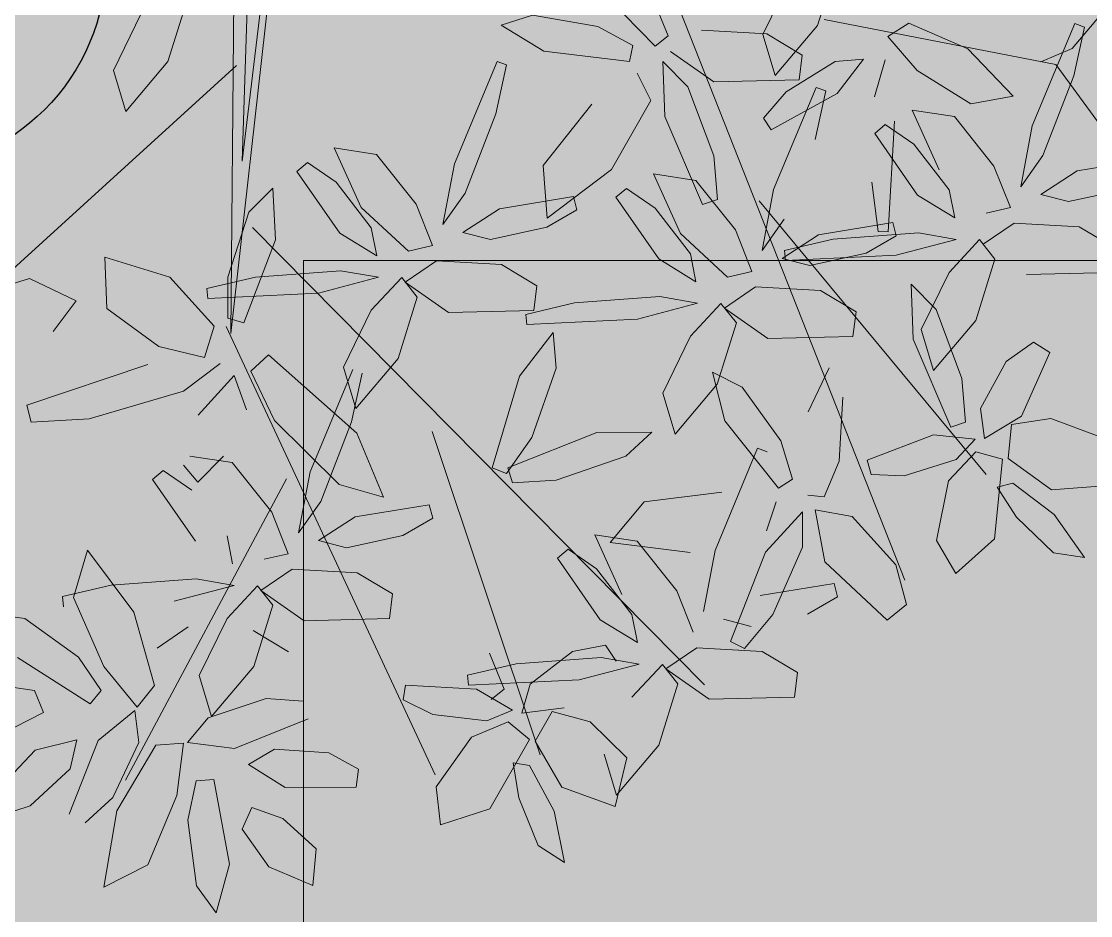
# Model space of a CAD drawing. Header units: metres. Extents: x 349703 to 349913, y 9282546 to 9282694.
# Drawn here: x 349798.981 to 349800.098, y 9282625.033 to 9282625.967 of the extents above; entities that cross this region are included whole.
import ezdxf

# ---------------------------------------------------------------- set-up
doc = ezdxf.new("R2010")
doc.units = ezdxf.units.M
doc.header["$LTSCALE"] = 0.25
for name, color, linetype, lineweight in [('AREA-VERDE', 3, 'CONTINUOUS', 9), ('ARQ-FONDO', 253, 'CONTINUOUS', 9), ('LLORAD-SIMB', 1, 'CONTINUOUS', 25)]:
    doc.layers.add(name, color=color, linetype=linetype, lineweight=lineweight)

# ---------------------------------------------------------------- blocks, each defined once
blk = doc.blocks.new('ARR2')
at = {"layer": 'ARQ-FONDO', "lineweight": 5}
for p, q in [((2740.9216, 1213.7321), (2740.9402, 1214.2786)), ((2740.9114, 1214.2586), (2740.9047, 1213.4719)), ((2740.9849, 1214.2535), (2740.9216, 1213.7321)), ((2740.9047, 1213.4719), (2740.9909, 1214.2402)), ((2741.5062, 1214.1534), (2741.9224, 1213.0996)), ((2741.8191, 1214.0294), (2741.7904, 1213.9369)), ((2741.7079, 1213.9233), (2741.7499, 1214.0095)), ((2741.4573, 1213.9959), (2741.5452, 1213.9058)), ((2740.8386, 1213.9751), (2740.8098, 1213.8825)), ((2741.5648, 1213.9214), (2741.5429, 1213.9756)), ((2742.2411, 1213.9814), (2742.1749, 1213.9023)), ((2740.7273, 1213.869), (2740.7693, 1213.9551)), ((2741.3603, 1213.9527), (2741.3126, 1213.9375)), ((2741.4588, 1213.9356), (2741.3603, 1213.9527)), ((2741.3126, 1213.9375), (2741.3773, 1213.8979)), ((2741.7904, 1213.9369), (2741.7265, 1213.8614)), ((2741.8003, 1213.9461), (2742.1503, 1213.8779)), ((2741.8967, 1213.9201), (2741.9283, 1213.9402)), ((2741.9283, 1213.9402), (2742.0173, 1213.9018)), ((2742.1146, 1213.7855), (2742.179, 1213.9399)), ((2742.179, 1213.9399), (2742.1934, 1213.9346)), ((2741.5118, 1213.9069), (2741.4588, 1213.9356)), ((2741.5452, 1213.9058), (2741.5648, 1213.9214)), ((2741.7138, 1213.9242), (2741.6155, 1213.9298)), ((2741.7265, 1213.8614), (2741.7079, 1213.9233)), ((2741.7673, 1213.8923), (2741.7138, 1213.9242)), ((2742.1934, 1213.9346), (2742.1774, 1213.861)), ((2741.5065, 1213.8825), (2741.5118, 1213.9069)), ((2741.9409, 1213.8692), (2741.8967, 1213.9201)), ((2741.3773, 1213.8979), (2741.5065, 1213.8825)), ((2741.5686, 1213.8977), (2741.634, 1213.8519)), ((2741.7628, 1213.8551), (2741.7673, 1213.8923)), ((2742.0173, 1213.9018), (2742.0857, 1213.8304)), ((2742.1749, 1213.9023), (2742.1278, 1213.8821)), ((2740.9133, 1213.8764), (2740.0653, 1213.1056)), ((2740.8098, 1213.8825), (2740.746, 1213.807)), ((2741.2422, 1213.7283), (2741.3067, 1213.8826)), ((2741.321, 1213.8774), (2741.305, 1213.8037)), ((2741.3067, 1213.8826), (2741.321, 1213.8774)), ((2741.557, 1213.8823), (2741.56, 1213.7993)), ((2741.5947, 1213.8441), (2741.557, 1213.8823)), ((2741.7429, 1213.8367), (2741.817, 1213.8824)), ((2741.817, 1213.8824), (2741.86, 1213.8862)), ((2741.86, 1213.8862), (2741.8199, 1213.834)), ((2741.8766, 1213.8293), (2741.8925, 1213.8851)), ((2742.1503, 1213.8779), (2742.336, 1213.6237)), ((2740.746, 1213.807), (2740.7273, 1213.869)), ((2741.5181, 1213.8651), (2741.5386, 1213.8235)), ((2742.0221, 1213.8184), (2741.9409, 1213.8692)), ((2742.1774, 1213.861), (2742.1308, 1213.7408)), ((2741.6338, 1213.7401), (2741.5947, 1213.8441)), ((2741.634, 1213.8519), (2741.7628, 1213.8551)), ((2741.7241, 1213.6891), (2741.7885, 1213.8435)), ((2741.7885, 1213.8435), (2741.8029, 1213.8382)), ((2741.5386, 1213.8235), (2741.4794, 1213.7197)), ((2741.7089, 1213.7968), (2741.7429, 1213.8367)), ((2741.8199, 1213.834), (2741.7205, 1213.7795)), ((2741.8029, 1213.8382), (2741.7869, 1213.7646)), ((2742.0857, 1213.8304), (2742.0221, 1213.8184)), ((2741.3763, 1213.7255), (2741.4497, 1213.818)), ((2741.9332, 1213.8093), (2741.9972, 1213.7995)), ((2741.9739, 1213.7192), (2741.9332, 1213.8093)), ((2741.305, 1213.8037), (2741.2584, 1213.6836)), ((2741.56, 1213.7993), (2741.6169, 1213.6665)), ((2741.7205, 1213.7795), (2741.7089, 1213.7968)), ((2741.9067, 1213.7925), (2741.8973, 1213.6255)), ((2741.9972, 1213.7995), (2742.0569, 1213.7245)), ((2741.8768, 1213.7739), (2741.8927, 1213.7873)), ((2741.8927, 1213.7873), (2741.9359, 1213.7577)), ((2742.0972, 1213.6935), (2742.1146, 1213.7855)), ((2741.9414, 1213.6808), (2741.8768, 1213.7739)), ((2741.0609, 1213.7521), (2741.1248, 1213.7423)), ((2741.1016, 1213.662), (2741.0609, 1213.7521)), ((2741.9359, 1213.7577), (2741.9892, 1213.6888)), ((2741.0044, 1213.7167), (2741.0204, 1213.7301)), ((2741.0204, 1213.7301), (2741.0635, 1213.7005)), ((2741.1248, 1213.7423), (2741.1845, 1213.6673)), ((2741.2248, 1213.6363), (2741.2422, 1213.7283)), ((2741.6393, 1213.674), (2741.6338, 1213.7401)), ((2742.1308, 1213.7408), (2742.0972, 1213.6935)), ((2742.1826, 1213.7175), (2742.2945, 1213.7358)), ((2741.0691, 1213.6236), (2741.0044, 1213.7167)), ((2741.3824, 1213.6459), (2741.3763, 1213.7255)), ((2741.4794, 1213.7197), (2741.3824, 1213.6459)), ((2741.5427, 1213.713), (2741.6067, 1213.7031)), ((2741.5834, 1213.6229), (2741.5427, 1213.713)), ((2742.0569, 1213.7245), (2742.0816, 1213.6619)), ((2742.1274, 1213.6816), (2742.1826, 1213.7175)), ((2741.0635, 1213.7005), (2741.1168, 1213.6316)), ((2741.6067, 1213.7031), (2741.6664, 1213.6282)), ((2741.882, 1213.6257), (2741.8726, 1213.7005)), ((2740.9321, 1213.655), (2740.9682, 1213.6913)), ((2740.9682, 1213.6913), (2740.9723, 1213.6134)), ((2741.2584, 1213.6836), (2741.2248, 1213.6363)), ((2741.3103, 1213.6603), (2741.4221, 1213.6786)), ((2741.4221, 1213.6786), (2741.4273, 1213.6584)), ((2741.4862, 1213.6775), (2741.5022, 1213.6909)), ((2741.5022, 1213.6909), (2741.5454, 1213.6613)), ((2741.7067, 1213.5971), (2741.7241, 1213.6891)), ((2741.9976, 1213.6464), (2741.9414, 1213.6808)), ((2741.9892, 1213.6888), (2741.9976, 1213.6464)), ((2742.1693, 1213.671), (2742.1274, 1213.6816)), ((2742.2544, 1213.6894), (2742.1693, 1213.671)), ((2741.1728, 1213.5962), (2741.1016, 1213.662)), ((2741.1845, 1213.6673), (2741.2093, 1213.6047)), ((2741.5509, 1213.5844), (2741.4862, 1213.6775)), ((2741.6169, 1213.6665), (2741.6393, 1213.674)), ((2741.7026, 1213.6723), (2742.0451, 1213.2589)), ((2740.9002, 1213.5569), (2740.9321, 1213.655)), ((2741.2551, 1213.6244), (2741.3103, 1213.6603)), ((2741.4273, 1213.6584), (2741.382, 1213.6322)), ((2741.5454, 1213.6613), (2741.5987, 1213.5924)), ((2742.0816, 1213.6619), (2742.0451, 1213.6534)), ((2740.9374, 1213.632), (2741.6198, 1212.9417)), ((2741.1168, 1213.6316), (2741.1252, 1213.5892)), ((2741.382, 1213.6322), (2741.2969, 1213.6137)), ((2741.7402, 1213.6445), (2741.7067, 1213.5971)), ((2741.7921, 1213.6211), (2741.904, 1213.6395)), ((2741.904, 1213.6395), (2741.9092, 1213.6193)), ((2742.0873, 1213.6387), (2742.0404, 1213.6066)), ((2742.1856, 1213.6331), (2742.0873, 1213.6387)), ((2742.2391, 1213.6012), (2742.1856, 1213.6331)), ((2741.1252, 1213.5892), (2741.0691, 1213.6236)), ((2741.2969, 1213.6137), (2741.2551, 1213.6244)), ((2741.6546, 1213.5571), (2741.5834, 1213.6229)), ((2741.6664, 1213.6282), (2741.6911, 1213.5655)), ((2741.7369, 1213.5853), (2741.7921, 1213.6211)), ((2741.7408, 1213.5971), (2741.8142, 1213.6143)), ((2741.8142, 1213.6143), (2741.9427, 1213.6239)), ((2741.9092, 1213.6193), (2741.8639, 1213.593)), ((2741.8973, 1213.6255), (2741.882, 1213.6257)), ((2741.9999, 1213.614), (2741.9093, 1213.5901)), ((2741.9427, 1213.6239), (2741.9999, 1213.614)), ((2740.9723, 1213.6134), (2740.9243, 1213.4881)), ((2741.2093, 1213.6047), (2741.1728, 1213.5962)), ((2741.9892, 1213.5642), (2742.0351, 1213.6136)), ((2742.0351, 1213.6136), (2742.0584, 1213.5842)), ((2740.7145, 1213.5871), (2740.7177, 1213.5098)), ((2740.8127, 1213.5568), (2740.7145, 1213.5871)), ((2741.215, 1213.5814), (2741.168, 1213.5493)), ((2741.3132, 1213.5759), (2741.215, 1213.5814)), ((2741.607, 1213.55), (2741.5509, 1213.5844)), ((2741.5987, 1213.5924), (2741.607, 1213.55)), ((2741.7788, 1213.5746), (2741.7369, 1213.5853)), ((2741.7423, 1213.5819), (2741.7408, 1213.5971)), ((2741.9093, 1213.5901), (2741.7423, 1213.5819)), ((2741.8639, 1213.593), (2741.7788, 1213.5746)), ((2742.0584, 1213.5842), (2742.0297, 1213.4917)), ((2740.9418, 1213.5571), (2741.0703, 1213.5667)), ((2741.0703, 1213.5667), (2741.1275, 1213.5568)), ((2741.3667, 1213.544), (2741.3132, 1213.5759)), ((2741.6911, 1213.5655), (2741.6546, 1213.5571)), ((2740.6007, 1213.5547), (2740.485, 1213.5199)), ((2740.6711, 1213.5211), (2740.6007, 1213.5547)), ((2740.8793, 1213.4831), (2740.8127, 1213.5568)), ((2740.8685, 1213.5399), (2740.9418, 1213.5571)), ((2740.9003, 1213.4949), (2740.9002, 1213.5569)), ((2741.1275, 1213.5568), (2741.037, 1213.5329)), ((2741.1168, 1213.507), (2741.1627, 1213.5563)), ((2741.1627, 1213.5563), (2741.1861, 1213.527)), ((2741.168, 1213.5493), (2741.2335, 1213.5036)), ((2741.9472, 1213.4781), (2741.9892, 1213.5642)), ((2742.1058, 1213.5608), (2742.2346, 1213.5639)), ((2740.8699, 1213.5247), (2740.8685, 1213.5399)), ((2741.037, 1213.5329), (2740.8699, 1213.5247)), ((2741.3622, 1213.5067), (2741.3667, 1213.544)), ((2741.6968, 1213.5423), (2741.6499, 1213.5102)), ((2741.7951, 1213.5367), (2741.6968, 1213.5423)), ((2741.8486, 1213.5048), (2741.7951, 1213.5367)), ((2741.9318, 1213.5462), (2741.9348, 1213.4632)), ((2741.9696, 1213.508), (2741.9318, 1213.5462)), ((2740.6365, 1213.4749), (2740.6711, 1213.5211)), ((2741.1861, 1213.527), (2741.1573, 1213.4344)), ((2741.3503, 1213.5007), (2741.4237, 1213.518)), ((2741.4237, 1213.518), (2741.5522, 1213.5276)), ((2741.6094, 1213.5176), (2741.5188, 1213.4937)), ((2741.5522, 1213.5276), (2741.6094, 1213.5176)), ((2741.5987, 1213.4679), (2741.6446, 1213.5172)), ((2741.6446, 1213.5172), (2741.6679, 1213.4879)), ((2740.7177, 1213.5098), (2740.7962, 1213.4524)), ((2741.0748, 1213.4209), (2741.1168, 1213.507)), ((2741.2335, 1213.5036), (2741.3622, 1213.5067)), ((2741.3517, 1213.4855), (2741.3503, 1213.5007)), ((2741.6499, 1213.5102), (2741.7153, 1213.4644)), ((2741.844, 1213.4676), (2741.8486, 1213.5048)), ((2742.0086, 1213.404), (2741.9696, 1213.508)), ((2740.9243, 1213.4881), (2740.9003, 1213.4949)), ((2741.5188, 1213.4937), (2741.3517, 1213.4855)), ((2741.6679, 1213.4879), (2741.6391, 1213.3953)), ((2742.0297, 1213.4917), (2741.9658, 1213.4162)), ((2740.865, 1213.4358), (2740.8793, 1213.4831)), ((2740.8976, 1213.4825), (2741.2131, 1212.8057)), ((2741.3916, 1213.4732), (2741.3406, 1213.4076)), ((2741.396, 1213.4197), (2741.3916, 1213.4732)), ((2741.9658, 1213.4162), (2741.9472, 1213.4781)), ((2740.7962, 1213.4524), (2740.865, 1213.4358)), ((2741.5567, 1213.3817), (2741.5987, 1213.4679)), ((2741.7153, 1213.4644), (2741.844, 1213.4676)), ((2741.9348, 1213.4632), (2741.9917, 1213.3304)), ((2742.1166, 1213.4588), (2742.0752, 1213.4296)), ((2742.1413, 1213.4433), (2742.1166, 1213.4588)), ((2740.9615, 1213.4397), (2740.9349, 1213.4152)), ((2741.095, 1213.3213), (2740.9615, 1213.4397)), ((2742.0982, 1213.3471), (2742.1413, 1213.4433)), ((2740.7793, 1213.4252), (2740.5966, 1213.3638)), ((2740.8332, 1213.3848), (2740.8888, 1213.4267)), ((2741.0935, 1213.3589), (2741.0748, 1213.4209)), ((2741.1573, 1213.4344), (2741.0935, 1213.3589)), ((2741.8081, 1213.4202), (2741.7762, 1213.3538)), ((2742.0752, 1213.4296), (2742.0366, 1213.3588)), ((2740.8555, 1213.3486), (2740.9097, 1213.4086)), ((2740.9097, 1213.4086), (2740.9282, 1213.3565)), ((2740.9349, 1213.4152), (2740.9708, 1213.3404)), ((2741.0243, 1213.2631), (2741.0888, 1213.4174)), ((2741.1031, 1213.4122), (2741.0871, 1213.3385)), ((2741.3406, 1213.4076), (2741.2992, 1213.2692)), ((2741.3593, 1213.3148), (2741.396, 1213.4197)), ((2741.632, 1213.4135), (2741.6504, 1213.3399)), ((2741.6767, 1213.3909), (2741.632, 1213.4135)), ((2742.0141, 1213.3379), (2742.0086, 1213.404)), ((2741.6391, 1213.3953), (2741.5753, 1213.3198)), ((2741.735, 1213.3098), (2741.6767, 1213.3909)), ((2740.6909, 1213.3429), (2740.8332, 1213.3848)), ((2741.5753, 1213.3198), (2741.5567, 1213.3817)), ((2741.823, 1213.2793), (2741.8287, 1213.3759)), ((2740.5966, 1213.3638), (2740.6033, 1213.3383)), ((2742.0366, 1213.3588), (2742.0428, 1213.3136)), ((2740.6033, 1213.3383), (2740.6909, 1213.3429)), ((2740.9708, 1213.3404), (2741.0681, 1213.2439)), ((2741.6504, 1213.3399), (2741.7318, 1213.2384)), ((2742.0428, 1213.3136), (2742.0982, 1213.3471)), ((2742.1426, 1213.3436), (2742.0835, 1213.3346)), ((2742.2155, 1213.3166), (2742.1426, 1213.3436)), ((2741.0871, 1213.3385), (2741.0405, 1213.2184)), ((2741.2088, 1213.3241), (2741.3717, 1212.8358)), ((2741.5403, 1213.3232), (2741.4573, 1213.3225)), ((2741.501, 1213.2866), (2741.5403, 1213.3232)), ((2741.9917, 1213.3304), (2742.0141, 1213.3379)), ((2742.0835, 1213.3346), (2742.0784, 1213.2833)), ((2741.135, 1213.2246), (2741.095, 1213.3213)), ((2741.3211, 1213.2606), (2741.3593, 1213.3148)), ((2741.4573, 1213.3225), (2741.3229, 1213.2693)), ((2741.7527, 1213.2522), (2741.735, 1213.3098)), ((2741.9658, 1213.3187), (2741.8656, 1213.2806)), ((2742.0284, 1213.3123), (2741.9658, 1213.3187)), ((2741.9997, 1213.2816), (2742.0284, 1213.3123)), ((2741.6357, 1213.1444), (2741.7001, 1213.2988)), ((2741.7001, 1213.2988), (2741.7145, 1213.2935)), ((2742.0296, 1213.2933), (2741.9882, 1213.2496)), ((2742.0698, 1213.282), (2742.0296, 1213.2933)), ((2740.843, 1213.2869), (2740.9069, 1213.2771)), ((2740.8937, 1213.2867), (2740.8547, 1213.2477)), ((2740.9069, 1213.2771), (2740.9666, 1213.2021)), ((2741.396, 1213.2504), (2741.501, 1213.2866)), ((2741.8006, 1213.2254), (2741.823, 1213.2793)), ((2741.8656, 1213.2806), (2741.8714, 1213.2591)), ((2741.9212, 1213.2569), (2741.9997, 1213.2816)), ((2742.0575, 1213.1617), (2742.0698, 1213.282)), ((2742.0784, 1213.2833), (2742.1438, 1213.2359)), ((2740.7865, 1213.2514), (2740.8025, 1213.2649)), ((2740.8025, 1213.2649), (2740.8457, 1213.2353)), ((2740.8547, 1213.2477), (2740.833, 1213.273)), ((2741.007, 1213.171), (2741.0243, 1213.2631)), ((2741.2992, 1213.2692), (2741.3211, 1213.2606)), ((2741.3229, 1213.2693), (2741.3298, 1213.2467)), ((2741.8714, 1213.2591), (2741.9212, 1213.2569)), ((2740.9887, 1213.2525), (2740.7458, 1212.7974)), ((2740.8512, 1213.1584), (2740.7865, 1213.2514)), ((2741.0681, 1213.2439), (2741.135, 1213.2246)), ((2741.3298, 1213.2467), (2741.396, 1213.2504)), ((2741.7318, 1213.2384), (2741.7527, 1213.2522)), ((2741.9882, 1213.2496), (2741.9701, 1213.1593)), ((2742.0617, 1213.2399), (2742.0856, 1213.246)), ((2742.0856, 1213.246), (2742.148, 1213.1986)), ((2742.1438, 1213.2359), (2742.2292, 1213.2425)), ((2741.5289, 1213.2177), (2741.6461, 1213.2322)), ((2741.7757, 1213.2279), (2741.8006, 1213.2254)), ((2742.0909, 1213.1949), (2742.0617, 1213.2399)), ((2741.0405, 1213.2184), (2741.007, 1213.171)), ((2741.0924, 1213.1951), (2741.2042, 1213.2134)), ((2741.2042, 1213.2134), (2741.2095, 1213.1932)), ((2741.4775, 1213.1566), (2741.5289, 1213.2177)), ((2741.7279, 1213.2179), (2741.7133, 1213.1739)), ((2740.9666, 1213.2021), (2740.9914, 1213.1395)), ((2741.0372, 1213.1592), (2741.0924, 1213.1951)), ((2741.7677, 1213.2029), (2741.7117, 1213.1416)), ((2741.7678, 1213.1492), (2741.7677, 1213.2029)), ((2741.7868, 1213.2057), (2741.8014, 1213.1273)), ((2741.8427, 1213.1958), (2741.7868, 1213.2057)), ((2741.9089, 1213.1229), (2741.8427, 1213.1958)), ((2742.1469, 1213.141), (2742.0909, 1213.1949)), ((2742.148, 1213.1986), (2742.1936, 1213.1338)), ((2741.2095, 1213.1932), (2741.1642, 1213.167)), ((2740.899, 1213.1664), (2740.9073, 1213.124)), ((2741.1642, 1213.167), (2741.0791, 1213.1485)), ((2741.4543, 1213.1682), (2741.5183, 1213.1584)), ((2741.495, 1213.0781), (2741.4543, 1213.1682)), ((2741.9995, 1213.1096), (2742.0575, 1213.1617)), ((2741.0791, 1213.1485), (2741.0372, 1213.1592)), ((2741.3979, 1213.1328), (2741.4138, 1213.1462)), ((2741.4138, 1213.1462), (2741.457, 1213.1166)), ((2741.5984, 1213.1413), (2741.4775, 1213.1566)), ((2741.5183, 1213.1584), (2741.578, 1213.0834)), ((2741.7228, 1213.0476), (2741.7678, 1213.1492)), ((2741.9701, 1213.1593), (2741.9995, 1213.1096)), ((2740.6882, 1213.1446), (2740.667, 1213.0735)), ((2740.7584, 1213.0511), (2740.6882, 1213.1446)), ((2740.9914, 1213.1395), (2740.9549, 1213.131)), ((2741.4625, 1213.0397), (2741.3979, 1213.1328)), ((2741.6183, 1213.0524), (2741.6357, 1213.1444)), ((2741.7117, 1213.1416), (2741.6592, 1213.007)), ((2742.1936, 1213.1338), (2742.1469, 1213.141)), ((2740.9971, 1213.1162), (2740.9502, 1213.0841)), ((2741.0954, 1213.1107), (2740.9971, 1213.1162)), ((2741.457, 1213.1166), (2741.5103, 1213.0477)), ((2741.8014, 1213.1273), (2741.8954, 1213.0393)), ((2741.9247, 1213.0627), (2741.9089, 1213.1229)), ((2740.724, 1213.0919), (2740.8524, 1213.1015)), ((2740.8524, 1213.1015), (2740.9096, 1213.0916)), ((2741.1488, 1213.0788), (2741.0954, 1213.1107)), ((2740.6506, 1213.0747), (2740.724, 1213.0919)), ((2740.9096, 1213.0916), (2740.8191, 1213.0677)), ((2740.899, 1213.0418), (2740.9448, 1213.0911)), ((2740.9448, 1213.0911), (2740.9682, 1213.0618)), ((2740.9502, 1213.0841), (2741.0156, 1213.0384)), ((2741.578, 1213.0834), (2741.6027, 1213.0208)), ((2741.7037, 1213.0764), (2741.8156, 1213.0947)), ((2741.8156, 1213.0947), (2741.8208, 1213.0745)), ((2740.652, 1213.0595), (2740.6506, 1213.0747)), ((2740.667, 1213.0735), (2740.7129, 1212.9693)), ((2741.1443, 1213.0415), (2741.1488, 1213.0788)), ((2741.8208, 1213.0745), (2741.7755, 1213.0483)), ((2740.7896, 1212.9404), (2740.7584, 1213.0511)), ((2740.9682, 1213.0618), (2740.9394, 1212.9692)), ((2741.8954, 1213.0393), (2741.9247, 1213.0627)), ((2740.5936, 1213.0419), (2740.5432, 1213.0483)), ((2740.6745, 1212.9832), (2740.5936, 1213.0419)), ((2740.857, 1212.9557), (2740.899, 1213.0418)), ((2741.0156, 1213.0384), (2741.1443, 1213.0415)), ((2741.5187, 1213.0053), (2741.4625, 1213.0397)), ((2741.5103, 1213.0477), (2741.5187, 1213.0053)), ((2741.6904, 1213.0298), (2741.6486, 1213.0405)), ((2741.6804, 1212.9966), (2741.7228, 1213.0476)), ((2740.8403, 1213.0291), (2740.7934, 1212.997)), ((2740.992, 1212.9916), (2740.9385, 1213.0235)), ((2741.4703, 1213.0015), (2741.4206, 1212.9917)), ((2741.4866, 1212.9773), (2741.4703, 1213.0015)), ((2741.6592, 1213.007), (2741.6804, 1212.9966)), ((2741.3172, 1212.935), (2741.2954, 1212.9893)), ((2741.4206, 1212.9917), (2741.3566, 1212.9426)), ((2741.6084, 1212.9976), (2741.5615, 1212.9655)), ((2741.7067, 1212.992), (2741.6084, 1212.9976)), ((2741.7602, 1212.9601), (2741.7067, 1212.992)), ((2740.5828, 1212.983), (2740.6923, 1212.9126)), ((2740.7087, 1212.9332), (2740.6745, 1212.9832)), ((2740.7129, 1212.9693), (2740.7635, 1212.9079)), ((2740.9394, 1212.9692), (2740.8756, 1212.8937)), ((2741.2619, 1212.956), (2741.3353, 1212.9732)), ((2741.3353, 1212.9732), (2741.4638, 1212.9828)), ((2741.521, 1212.9729), (2741.4304, 1212.949)), ((2741.4638, 1212.9828), (2741.521, 1212.9729)), ((2741.5103, 1212.9231), (2741.5562, 1212.9724)), ((2741.5562, 1212.9724), (2741.5795, 1212.9431)), ((2740.8756, 1212.8937), (2740.857, 1212.9557)), ((2741.2634, 1212.9408), (2741.2619, 1212.956)), ((2741.5615, 1212.9655), (2741.627, 1212.9197)), ((2741.7557, 1212.9228), (2741.7602, 1212.9601)), ((2740.6081, 1212.9329), (2740.5392, 1212.9429)), ((2740.7635, 1212.9079), (2740.7896, 1212.9404)), ((2741.1686, 1212.9408), (2741.1651, 1212.9188)), ((2741.2755, 1212.9348), (2741.1686, 1212.9408)), ((2741.4304, 1212.949), (2741.2634, 1212.9408)), ((2741.3566, 1212.9426), (2741.3439, 1212.8989)), ((2741.5795, 1212.9431), (2741.5508, 1212.8505)), ((2740.6218, 1212.8999), (2740.6081, 1212.9329)), ((2740.6923, 1212.9126), (2740.7087, 1212.9332)), ((2740.9578, 1212.9208), (2740.8705, 1212.8919)), ((2741.014, 1212.917), (2740.9578, 1212.9208)), ((2741.3302, 1212.9035), (2741.2755, 1212.9348)), ((2741.2977, 1212.9194), (2741.3172, 1212.935)), ((2741.627, 1212.9197), (2741.7557, 1212.9228)), ((2741.1651, 1212.9188), (2741.2097, 1212.8965)), ((2741.2914, 1212.8872), (2741.3302, 1212.9035)), ((2741.3439, 1212.8989), (2741.4081, 1212.9069)), ((2740.5775, 1212.8772), (2740.6218, 1212.8999)), ((2740.7598, 1212.9027), (2740.7043, 1212.8577)), ((2740.7656, 1212.8544), (2740.7598, 1212.9027)), ((2740.8705, 1212.8919), (2740.8394, 1212.8545)), ((2740.9103, 1212.8452), (2741.0214, 1212.8902)), ((2741.2097, 1212.8965), (2741.2914, 1212.8872)), ((2741.3896, 1212.9015), (2741.3641, 1212.8567)), ((2741.4472, 1212.8857), (2741.3896, 1212.9015)), ((2741.3235, 1212.8857), (2741.2679, 1212.8626)), ((2741.3556, 1212.859), (2741.3235, 1212.8857)), ((2741.5028, 1212.8314), (2741.4472, 1212.8857)), ((2740.6723, 1212.8587), (2740.6091, 1212.8428)), ((2740.7043, 1212.8577), (2740.6605, 1212.7461)), ((2740.6623, 1212.8146), (2740.6723, 1212.8587)), ((2741.2679, 1212.8626), (2741.2147, 1212.7875)), ((2741.2955, 1212.7542), (2741.3556, 1212.859)), ((2741.3641, 1212.8567), (2741.4045, 1212.7868)), ((2740.6091, 1212.8428), (2740.5356, 1212.7647)), ((2740.7265, 1212.7712), (2740.7656, 1212.8544)), ((2740.7916, 1212.8502), (2740.7328, 1212.7514)), ((2740.8331, 1212.8536), (2740.7916, 1212.8502)), ((2740.8233, 1212.7747), (2740.8331, 1212.8536)), ((2740.8394, 1212.8545), (2740.9103, 1212.8452)), ((2740.9705, 1212.8444), (2740.9316, 1212.8213)), ((2741.0525, 1212.8388), (2740.9705, 1212.8444)), ((2741.0974, 1212.8143), (2741.0525, 1212.8388)), ((2741.5508, 1212.8505), (2741.4869, 1212.7751)), ((2741.3311, 1212.8239), (2741.3554, 1212.8197)), ((2741.3395, 1212.7709), (2741.3311, 1212.8239)), ((2741.4869, 1212.7751), (2741.4683, 1212.837)), ((2741.4852, 1212.7581), (2741.5028, 1212.8314)), ((2740.6018, 1212.7589), (2740.6623, 1212.8146)), ((2740.9316, 1212.8213), (2740.9865, 1212.7864)), ((2741.0939, 1212.7868), (2741.0974, 1212.8143)), ((2741.3554, 1212.8197), (2741.3931, 1212.751)), ((2740.8525, 1212.7964), (2740.8398, 1212.7372)), ((2740.8788, 1212.7987), (2740.8525, 1212.7964)), ((2740.9029, 1212.6708), (2740.8788, 1212.7987)), ((2740.7793, 1212.6696), (2740.8233, 1212.7747)), ((2740.9865, 1212.7864), (2741.0939, 1212.7868)), ((2741.2147, 1212.7875), (2741.2213, 1212.7302)), ((2741.4045, 1212.7868), (2741.4852, 1212.7581)), ((2740.5532, 1212.7432), (2740.6018, 1212.7589)), ((2740.685, 1212.733), (2740.7265, 1212.7712)), ((2741.3688, 1212.6988), (2741.3395, 1212.7709)), ((2740.7328, 1212.7514), (2740.7132, 1212.6361)), ((2740.9364, 1212.7563), (2740.922, 1212.7236)), ((2740.9834, 1212.7398), (2740.9364, 1212.7563)), ((2741.2213, 1212.7302), (2741.2955, 1212.7542)), ((2741.3931, 1212.751), (2741.4085, 1212.6733)), ((2740.8398, 1212.7372), (2740.8528, 1212.6381)), ((2741.0335, 1212.6938), (2740.9834, 1212.7398)), ((2740.922, 1212.7236), (2740.9621, 1212.6668)), ((2741.0286, 1212.6386), (2741.0335, 1212.6938)), ((2741.4085, 1212.6733), (2741.3688, 1212.6988)), ((2740.7132, 1212.6361), (2740.7793, 1212.6696)), ((2740.8828, 1212.5972), (2740.9029, 1212.6708)), ((2740.9621, 1212.6668), (2741.0286, 1212.6386)), ((2740.8528, 1212.6381), (2740.8828, 1212.5972))]:
    blk.add_line(p, q, dxfattribs=at)

msp = doc.modelspace()

# ---------------------------------------------------------------- hatches: boundary and pattern name
at = {"layer": 'AREA-VERDE', "lineweight": 0, "true_color": 0xc4e4b2, "transparency": 33554687}
h = msp.add_hatch(color=3, dxfattribs=at)
h.dxf.hatch_style = 1
h.paths.add_polyline_path([(349810.3413, 9282626.7246), (349798.276, 9282626.717), (349798.276, 9282620.7718), (349810.3413, 9282620.7795)])
h.paths.add_polyline_path([(349799.276, 9282625.717), (349809.6931, 9282625.717), (349809.6931, 9282621.7718), (349799.276, 9282621.7718)], flags=16)
at = {"layer": 'AREA-VERDE', "lineweight": 0, "true_color": 0xc4e4b2, "transparency": 33554610}
h = msp.add_hatch(color=3, dxfattribs=at)
h.dxf.hatch_style = 1
h.paths.add_polyline_path([(349809.6931, 9282625.717), (349799.276, 9282625.717), (349799.276, 9282621.7718), (349809.6931, 9282621.7718)])

# ---------------------------------------------------------------- linework, layer by layer
at = {"layer": 'ARQ-FONDO'}
msp.add_lwpolyline([(349799.276, 9282625.717), (349809.6931, 9282625.717), (349809.6931, 9282621.7718), (349799.276, 9282621.7718)], close=True, dxfattribs=at)
at = {"layer": 'LLORAD-SIMB'}
msp.add_circle((349798.85, 9282626.03), 0.22, dxfattribs=at)

# ---------------------------------------------------------------- block references
at = {"layer": 'ARQ-FONDO', "xscale": 0.6917913537138002, "yscale": 0.6917913537138002, "zscale": 0.6917913537138002}
msp.add_blockref('ARR2', (347903.066, 9281786.1713), dxfattribs=at)

doc.saveas('drawing.dxf')
